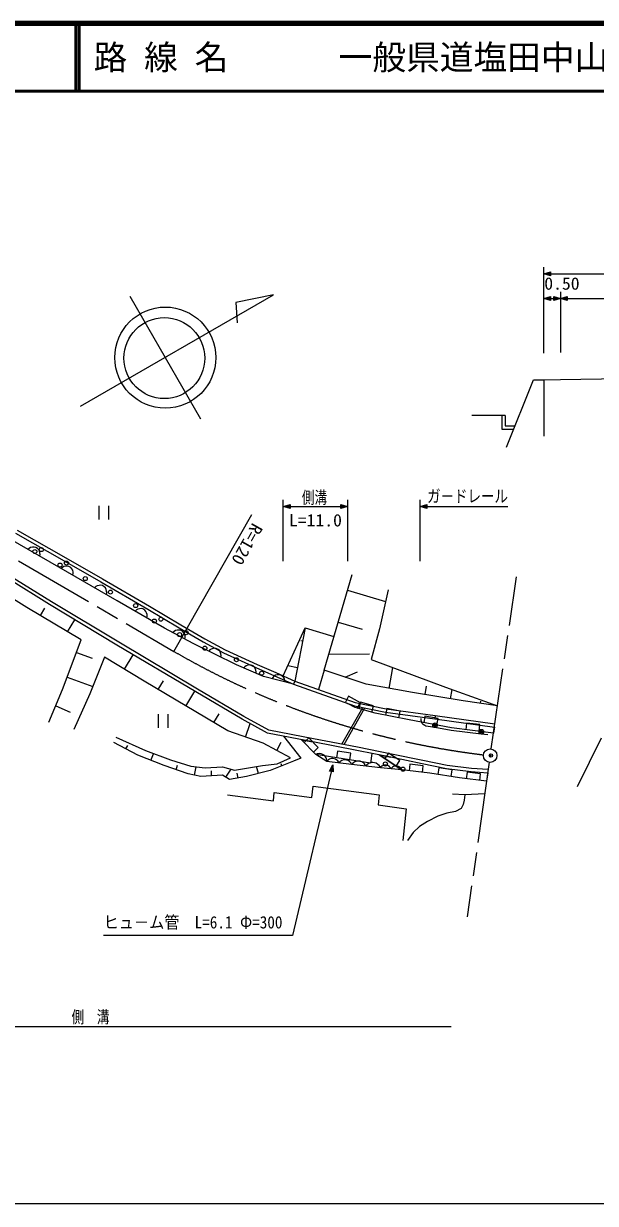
# Model space of a CAD drawing. Units: millimetres, scale not verified, with parts at other scales. Extents: x 40000 to 680000, y 20000 to 380000.
# Drawn here: x 169993 to 254824, y 205000 to 380000 of the extents above; entities that cross this region are included whole.
import ezdxf
from ezdxf.enums import TextEntityAlignment as Align

# ---------------------------------------------------------------- set-up
doc = ezdxf.new("R2010")
doc.units = ezdxf.units.MM
doc.header["$LTSCALE"] = 1000
doc.header["$PDMODE"] = 32
doc.header["$PDSIZE"] = 500
doc.linetypes.add('CHAIN', pattern=[18.5, 12, -1.5, 3.5, -1.5])
for name, color, linetype, lineweight in [('M-BGD', 7, 'Continuous', 25), ('M-BMK', 2, 'CHAIN', 13), ('M-BMK-SRVR', 3, 'Continuous', 25), ('M-STR-HTXT', 7, 'Continuous', 13), ('M-TTL', 2, 'Continuous', 140), ('M-TTL-BAND', 7, 'Continuous', 25), ('M-TTL-LINE', 7, 'Continuous', 50)]:
    doc.layers.add(name, color=color, linetype=linetype, lineweight=lineweight)
doc.layers.add('M-OTRS', color=6, linetype='Continuous')
doc.layers.add('M-TTL-TXT', color=7, linetype='Continuous')
doc.styles.add('ＭＳ ゴシック', font='')
doc.styles.get('ＭＳ ゴシック').set_extended_font_data('MS Gothic')

msp = doc.modelspace()

# ---------------------------------------------------------------- linework, layer by layer
at = {"layer": 'M-BGD'}
for p, q in [((249658, 327221), (259658, 327371)), ((241658, 317184), (245658, 327184)), ((245658, 327184), (247158, 327184)), ((247158, 327184), (249658, 327221)), ((247158, 327184), (247158, 318797)), ((241426, 321853), (236505, 321853)), ((240926, 321853), (240926, 319853)), ((241426, 321853), (241426, 320353)), ((241426, 320353), (242926, 320353)), ((240926, 319853), (242726, 319853)), ((181139, 308457), (181139, 306457)), ((182659, 306457), (182659, 308457)), ((173956, 300091), (164187, 305702)), ((169024, 304843), (176270, 300757)), ((168783, 304405), (176021, 300323)), ((170835, 302160), (170646, 301992)), ((171039, 302274), (170835, 302160)), ((171312, 302347), (171039, 302274)), ((171545, 302352), (171312, 302347)), ((171793, 302302), (171545, 302352)), ((172071, 302142), (171793, 302302)), ((172239, 301953), (172071, 302142)), ((172353, 301750), (172239, 301953)), ((172426, 301477), (172353, 301750)), ((172381, 300996), (172431, 301244)), ((172431, 301244), (172426, 301477)), ((183886, 294399), (173956, 300091)), ((175759, 299334), (175571, 299165)), ((175963, 299448), (175759, 299334)), ((176236, 299522), (175963, 299448)), ((176021, 300323), (181450, 297209)), ((176469, 299526), (176236, 299522)), ((176270, 300757), (181700, 297641)), ((176717, 299476), (176469, 299526)), ((176995, 299317), (176717, 299476)), ((177163, 299129), (176995, 299317)), ((173852, 293822), (167641, 297672)), ((174115, 294247), (167891, 298105)), ((177277, 298925), (177163, 299129)), ((177351, 298652), (177277, 298925)), ((177306, 298171), (177356, 298419)), ((177356, 298419), (177351, 298652)), ((181700, 297641), (188673, 293596)), ((214567, 284114), (218746, 298309)), ((170477, 293410), (166308, 295942)), ((180724, 296488), (180536, 296320)), ((180928, 296602), (180724, 296488)), ((181201, 296676), (180928, 296602)), ((181434, 296681), (181201, 296676)), ((181682, 296631), (181434, 296681)), ((181450, 297209), (188418, 293166)), ((181960, 296472), (181682, 296631)), ((182128, 296283), (181960, 296472)), ((182242, 296079), (182128, 296283)), ((182316, 295806), (182242, 296079)), ((182321, 295573), (182316, 295806)), ((218049, 295943), (223690, 294283)), ((224069, 296019), (222809, 290239)), ((184100, 288227), (174115, 294247)), ((182271, 295325), (182321, 295573)), ((190909, 290323), (183886, 294399)), ((178541, 288572), (170477, 293410)), ((172493, 292200), (173139, 293278)), ((183842, 287798), (173852, 293822)), ((186722, 293030), (186533, 292863)), ((186926, 293143), (186722, 293030)), ((187200, 293216), (186926, 293143)), ((187433, 293219), (187200, 293216)), ((187681, 293168), (187433, 293219)), ((187957, 293007), (187681, 293168)), ((188125, 292817), (187957, 293007)), ((188238, 292613), (188125, 292817)), ((188310, 292340), (188238, 292613)), ((188314, 292107), (188310, 292340)), ((188418, 293166), (193089, 290389)), ((188673, 293596), (193345, 290819)), ((176525, 289781), (177595, 291565)), ((188262, 291859), (188314, 292107)), ((193345, 290819), (196868, 288721)), ((216657, 291212), (220220, 290163)), ((195148, 288062), (190909, 290323)), ((192330, 289837), (192146, 289663)), ((192530, 289957), (192330, 289837)), ((192800, 290039), (192530, 289957)), ((193033, 290051), (192800, 290039)), ((193282, 290009), (193033, 290051)), ((193089, 290389), (196624, 288285)), ((193565, 289858), (193282, 290009)), ((193739, 289675), (193565, 289858)), ((193859, 289475), (193739, 289675)), ((193941, 289204), (193859, 289475)), ((193911, 288722), (193953, 288971)), ((193953, 288971), (193941, 289204)), ((208522, 283246), (211763, 290353)), ((211763, 290353), (210252, 282471)), ((211763, 290353), (216037, 289106)), ((222809, 290239), (221550, 285660)), ((175788, 281234), (178541, 288572)), ((195555, 280859), (183842, 287798)), ((195810, 281289), (184100, 288227)), ((201564, 284908), (195148, 288062)), ((196624, 288285), (199654, 286686)), ((196868, 288721), (199874, 287135)), ((197636, 287106), (197458, 286926)), ((197832, 287233), (197636, 287106)), ((198099, 287324), (197832, 287233)), ((198332, 287343), (198099, 287324)), ((198583, 287309), (198332, 287343)), ((198870, 287168), (198583, 287309)), ((199050, 286990), (198870, 287168)), ((199874, 287135), (204652, 284955)), ((211385, 288383), (211131, 288431)), ((177852, 286738), (180172, 285867)), ((182008, 286001), (179800, 280572)), ((187891, 282455), (182008, 286001)), ((184950, 284228), (186244, 286375)), ((199176, 286795), (199050, 286990)), ((199268, 286527), (199176, 286795)), ((199253, 286044), (199287, 286294)), ((199287, 286294), (199268, 286527)), ((199654, 286686), (204451, 284497)), ((215264, 286480), (221321, 286518)), ((221550, 285660), (232597, 281596)), ((205560, 283132), (201564, 284908)), ((202818, 284613), (202648, 284426)), ((203009, 284747), (202818, 284613)), ((203273, 284848), (203009, 284747)), ((203505, 284877), (203273, 284848)), ((203757, 284852), (203505, 284877)), ((204049, 284722), (203757, 284852)), ((204236, 284552), (204049, 284722)), ((204370, 284361), (204236, 284552)), ((204471, 284097), (204370, 284361)), ((204451, 284497), (207229, 283277)), ((204500, 283865), (204471, 284097)), ((204476, 283614), (204500, 283865)), ((204652, 284955), (207433, 283733)), ((207433, 283733), (210252, 282471)), ((210630, 284441), (209208, 284714)), ((214567, 284114), (213757, 281227)), ((220806, 281997), (214567, 284114)), ((217687, 283055), (219547, 283828)), ((224240, 281396), (224779, 284472)), ((176476, 283069), (180241, 281656)), ((200281, 275091), (187891, 282455)), ((189956, 281228), (190734, 282536)), ((210048, 282015), (205560, 283132)), ((206969, 283028), (206834, 282815)), ((207134, 283193), (206969, 283028)), ((207376, 283339), (207134, 283193)), ((207229, 283277), (210048, 282015)), ((207229, 283277), (210048, 282015)), ((207599, 283407), (207376, 283339)), ((207852, 283427), (207599, 283407)), ((208162, 283350), (207852, 283427)), ((208376, 283214), (208162, 283350)), ((208541, 283049), (208376, 283214)), ((208687, 282807), (208541, 283049)), ((208755, 282584), (208687, 282807)), ((208774, 282332), (208755, 282584)), ((210252, 282471), (210048, 282015)), ((210048, 282015), (219073, 278808)), ((210215, 282486), (219207, 279291)), ((227675, 280795), (220806, 281997)), ((173723, 276364), (175788, 281234)), ((179800, 280572), (177463, 275273)), ((194086, 278773), (195385, 280959)), ((202417, 276803), (195555, 280859)), ((202663, 277238), (195810, 281289)), ((218213, 280217), (217741, 279336)), ((219976, 279273), (218213, 280217)), ((235230, 279535), (227675, 280795)), ((229563, 280480), (229774, 281742)), ((232597, 281596), (240305, 278826)), ((233341, 279850), (233573, 281240)), ((174755, 278799), (176910, 277886)), ((217227, 273125), (220317, 278559)), ((217538, 273065), (220627, 278497)), ((219199, 278555), (218046, 279173)), ((218046, 279173), (219073, 278808)), ((219073, 278808), (223702, 277882)), ((222145, 277713), (219199, 278555)), ((219207, 279291), (223786, 278375)), ((219504, 278392), (219976, 279273)), ((219986, 279371), (219711, 278409)), ((221909, 278821), (219986, 279371)), ((221634, 277860), (221909, 278821)), ((223886, 278385), (223690, 277405)), ((223786, 278375), (231051, 277367)), ((225847, 277993), (223886, 278385)), ((240305, 278826), (235230, 279535)), ((237768, 279181), (237810, 279484)), ((189941, 277550), (189941, 275550)), ((191461, 275550), (191461, 277550)), ((198216, 276319), (198999, 277636)), ((206200, 274743), (202417, 276803)), ((206371, 275219), (202663, 277238)), ((227195, 276704), (222145, 277713)), ((223702, 277882), (230983, 276872)), ((225651, 277012), (225847, 277993)), ((233465, 275525), (227195, 276704)), ((228971, 276817), (228991, 276935)), ((228977, 276613), (228971, 276817)), ((229054, 276356), (228977, 276613)), ((229532, 277282), (229347, 276299)), ((231498, 276912), (229532, 277282)), ((231051, 277367), (230983, 276872)), ((230983, 276872), (239838, 275649)), ((231051, 277367), (239906, 276144)), ((231313, 275930), (231498, 276912)), ((205515, 273260), (200281, 275091)), ((202898, 274176), (203593, 276162)), ((213015, 273934), (206371, 275219)), ((229146, 276178), (229054, 276356)), ((229283, 276033), (229146, 276178)), ((229500, 275874), (229283, 276033)), ((229690, 275801), (229500, 275874)), ((230006, 275747), (229690, 275801)), ((230991, 275579), (230006, 275747)), ((233447, 275160), (230991, 275579)), ((237879, 274621), (233447, 275160)), ((239707, 274760), (233465, 275525)), ((235715, 276257), (235594, 275264)), ((237700, 276013), (235715, 276257)), ((237579, 275021), (237700, 276013)), ((239838, 275649), (239707, 274760)), ((186943, 271494), (183398, 273364)), ((183671, 274143), (188073, 272156)), ((209567, 271078), (205515, 273260)), ((212920, 273443), (206200, 274743)), ((207541, 272169), (208211, 273415)), ((208548, 274289), (211099, 271065)), ((213364, 271567), (211246, 273767)), ((211246, 273767), (212920, 273443)), ((212331, 274081), (211611, 273388)), ((213719, 272641), (212331, 274081)), ((219418, 272195), (212920, 273443)), ((219512, 272686), (213015, 273934)), ((238872, 274500), (237879, 274621)), ((185171, 272429), (185436, 272932)), ((190839, 269936), (186943, 271494)), ((188073, 272156), (191775, 270793)), ((188891, 270715), (189289, 271709)), ((212998, 271947), (213719, 272641)), ((213560, 271668), (213362, 271569)), ((214966, 270551), (213364, 271567)), ((221438, 270304), (213364, 271567)), ((213717, 271703), (213560, 271668)), ((213907, 271718), (213717, 271703)), ((214160, 271692), (213907, 271718)), ((214373, 271602), (214160, 271692)), ((214566, 271480), (214373, 271602)), ((214738, 271325), (214566, 271480)), ((214869, 271107), (214738, 271325)), ((216567, 272078), (216413, 271090)), ((218543, 271769), (216567, 272078)), ((218389, 270781), (218543, 271769)), ((224479, 271168), (219418, 272195)), ((224578, 271658), (219512, 272686)), ((221651, 271742), (221438, 270304)), ((226091, 269318), (222724, 271524)), ((222724, 271524), (226091, 269318)), ((222724, 271524), (224479, 271168)), ((224119, 271806), (223571, 270969)), ((225792, 270709), (224119, 271806)), ((229203, 270704), (224578, 271658)), ((194385, 268728), (190839, 269936)), ((191775, 270793), (194813, 269858)), ((192612, 269332), (192835, 269985)), ((194813, 269858), (196917, 269624)), ((195339, 268533), (195592, 269771)), ((196917, 269624), (199489, 269780)), ((199489, 269780), (201281, 269273)), ((201281, 269273), (205450, 269975)), ((204826, 268747), (204551, 269823)), ((205450, 269975), (207632, 270208)), ((210047, 270598), (206580, 269195)), ((207632, 270208), (209567, 271078)), ((208313, 269897), (208186, 270211)), ((211099, 271065), (210047, 270598)), ((214937, 270929), (214869, 271107)), ((214972, 270772), (214937, 270929)), ((214966, 270551), (214972, 270772)), ((218664, 270088), (214966, 270551)), ((215122, 270712), (214993, 270547)), ((215243, 270806), (215122, 270712)), ((215399, 270896), (215243, 270806)), ((215627, 270976), (215399, 270896)), ((215846, 270985), (215627, 270976)), ((216060, 270958), (215846, 270985)), ((216270, 270896), (216060, 270958)), ((216471, 270762), (216270, 270896)), ((216600, 270637), (216471, 270762)), ((216694, 270516), (216600, 270637)), ((216779, 270324), (216694, 270516)), ((216916, 270498), (216779, 270324)), ((217043, 270597), (216916, 270498)), ((217208, 270692), (217043, 270597)), ((217448, 270776), (217208, 270692)), ((217679, 270786), (217448, 270776)), ((217905, 270758), (217679, 270786)), ((218127, 270692), (217905, 270758)), ((218339, 270550), (218127, 270692)), ((218476, 270418), (218339, 270550)), ((218575, 270291), (218476, 270418)), ((218664, 270088), (218575, 270291)), ((222948, 269595), (218664, 270088)), ((218825, 270281), (218676, 270087)), ((218965, 270392), (218825, 270281)), ((219146, 270498), (218965, 270392)), ((219411, 270594), (219146, 270498)), ((219666, 270607), (219411, 270594)), ((219916, 270578), (219666, 270607)), ((220162, 270508), (219916, 270578)), ((220398, 270354), (220162, 270508)), ((220550, 270209), (220398, 270354)), ((220661, 270070), (220550, 270209)), ((220762, 269847), (220661, 270070)), ((220919, 270050), (220762, 269847)), ((221065, 270166), (220919, 270050)), ((221255, 270277), (221065, 270166)), ((221532, 270378), (221255, 270277)), ((221799, 270392), (221532, 270378)), ((222062, 270362), (221799, 270392)), ((222319, 270288), (222062, 270362)), ((222566, 270126), (222319, 270288)), ((222726, 269975), (222566, 270126)), ((222842, 269829), (222726, 269975)), ((222948, 269595), (222842, 269829)), ((223013, 269750), (222904, 269599)), ((226091, 269318), (222948, 269595)), ((223117, 269837), (223013, 269750)), ((223253, 269922), (223117, 269837)), ((223453, 270000), (223253, 269922)), ((223647, 270015), (223453, 270000)), ((223838, 269999), (223647, 270015)), ((224027, 269950), (223838, 269999)), ((224210, 269837), (224027, 269950)), ((224329, 269730), (224210, 269837)), ((224416, 269626), (224329, 269730)), ((224497, 269458), (224416, 269626)), ((229102, 270214), (224479, 271168)), ((224607, 269609), (224497, 269458)), ((224711, 269697), (224607, 269609)), ((224847, 269781), (224711, 269697)), ((225047, 269860), (224847, 269781)), ((225241, 269875), (225047, 269860)), ((225432, 269858), (225241, 269875)), ((225244, 269873), (225792, 270709)), ((225621, 269809), (225432, 269858)), ((225803, 269697), (225621, 269809)), ((225922, 269590), (225803, 269697)), ((226010, 269486), (225922, 269590)), ((227304, 270173), (227179, 269181)), ((229288, 269923), (227304, 270173)), ((232755, 269439), (229102, 270214)), ((229163, 268931), (229288, 269923)), ((232838, 269933), (229203, 270704)), ((231619, 269595), (231466, 268607)), ((233595, 269291), (231619, 269595)), ((236435, 269492), (232838, 269933)), ((196294, 268338), (194385, 268728)), ((199489, 268533), (196294, 268338)), ((197891, 268436), (197846, 269181)), ((200541, 267871), (199489, 268533)), ((200015, 268202), (200779, 269415)), ((203073, 268299), (200541, 267871)), ((201807, 268085), (201681, 268830)), ((206580, 269195), (203073, 268299)), ((226091, 269318), (226010, 269486)), ((230251, 268794), (226091, 269318)), ((234658, 268116), (230251, 268794)), ((236389, 268994), (232755, 269439)), ((233443, 268303), (233595, 269291)), ((238672, 267622), (234658, 268116)), ((235795, 268984), (235673, 267991)), ((237780, 268739), (235795, 268984)), ((238886, 268838), (236389, 268994)), ((238917, 269337), (236435, 269492)), ((237658, 267747), (237780, 268739)), ((238886, 268838), (238672, 267622)), ((212747, 265219), (212963, 266883)), ((212963, 266883), (222732, 265589)), ((200267, 265620), (207046, 264726)), ((207046, 264726), (207170, 265928)), ((207170, 265928), (212747, 265219)), ((222732, 265589), (222578, 264141)), ((235429, 265589), (233635, 265679)), ((235336, 264788), (235182, 264171)), ((235429, 265589), (235336, 264788)), ((238405, 265749), (235429, 265589)), ((222578, 264141), (226769, 263524)), ((226769, 263524), (226245, 258809)), ((232778, 262877), (231453, 262446)), ((234073, 263124), (232778, 262877)), ((234905, 263555), (234073, 263124)), ((235182, 264171), (234905, 263555)), ((228711, 260905), (227786, 260011)), ((229912, 261644), (228711, 260905)), ((231453, 262446), (229912, 261644)), ((227786, 260011), (226954, 258809))]:
    msp.add_line(p, q, dxfattribs=at)
for centre, radius in [((171665, 301691), 300), ((172622, 301979), 300), ((175403, 299685), 300), ((176361, 299974), 300), ((179142, 297679), 300), ((182880, 295674), 300), ((186619, 293668), 300), ((189400, 291374), 300), ((190358, 291662), 300), ((193139, 289368), 300), ((194096, 289657), 300), ((196878, 287362), 300), ((201574, 285645), 300), ((205312, 283640), 300), ((231050, 275924), 350), ((231050, 275924), 210), ((231050, 275924), 70), ((237922, 274968), 350), ((237922, 274968), 210), ((237922, 274968), 70), ((223664, 270176), 300), ((226272, 269406), 300)]:
    msp.add_circle(centre, radius, dxfattribs=at)
at = {"layer": 'M-BMK'}
for p, q in [((169233, 300316), (192297, 286878)), ((239361, 272412), (243117, 297924)), ((263802, 290647), (252142, 266796)), ((239074, 270433), (235796, 247499))]:
    msp.add_line(p, q, dxfattribs=at)
msp.add_arc((252495, 390686), 120000, 239.89041, 263.16891, dxfattribs=at)
at = {"layer": 'M-BMK-SRVR'}
for p, q in [((178440, 323239), (207044, 339754)), ((185747, 339582), (196247, 321396)), ((207044, 339754), (201489, 338632)), ((201489, 338632), (201664, 335636))]:
    msp.add_line(p, q, dxfattribs=at)
for centre, radius in [((191018, 330453), 7500), ((190877, 330381), 6000), ((239216, 271423), 1000), ((239216, 271423), 40)]:
    msp.add_circle(centre, radius, dxfattribs=at)
at = {"layer": 'M-OTRS'}
msp.add_point((239330, 271436), dxfattribs=at)
at = {"layer": 'M-STR-HTXT'}
for p, q in [((247158, 331137), (247158, 343880)), ((247158, 342880), (248158, 343160)), ((247438, 342880), (248118, 343080)), ((247598, 342880), (248078, 343000)), ((248078, 343000), (248078, 342760)), ((248118, 343080), (248118, 342680)), ((248158, 343160), (248158, 342600)), ((248158, 342600), (247158, 342880)), ((247158, 342880), (272158, 342880)), ((248118, 342680), (247438, 342880)), ((248078, 342760), (247598, 342880)), ((247838, 342880), (248038, 342920)), ((248038, 342840), (247838, 342880)), ((248038, 342920), (248038, 342840)), ((249658, 340219), (249658, 331232)), ((247158, 339219), (248158, 339499)), ((248158, 338939), (247158, 339219)), ((247158, 339219), (249658, 339219)), ((247438, 339219), (248118, 339419)), ((248118, 339019), (247438, 339219)), ((247598, 339219), (248078, 339339)), ((248078, 339099), (247598, 339219)), ((247838, 339219), (248038, 339259)), ((248038, 339179), (247838, 339219)), ((248038, 339259), (248038, 339179)), ((248078, 339339), (248078, 339099)), ((248118, 339419), (248118, 339019)), ((248158, 339499), (248158, 338939)), ((248658, 338939), (248658, 339499)), ((248658, 339499), (249658, 339219)), ((249658, 339219), (248658, 338939)), ((248698, 339019), (248698, 339419)), ((248698, 339419), (249378, 339219)), ((249378, 339219), (248698, 339019)), ((248738, 339099), (248738, 339339)), ((248738, 339339), (249218, 339219)), ((249218, 339219), (248738, 339099)), ((248778, 339179), (248778, 339259)), ((248778, 339259), (248978, 339219)), ((248978, 339219), (248778, 339179)), ((249658, 339219), (250658, 339499)), ((250658, 338939), (249658, 339219)), ((249658, 339219), (269658, 339219)), ((249938, 339219), (250618, 339419)), ((250618, 339019), (249938, 339219)), ((250098, 339219), (250578, 339339)), ((250578, 339099), (250098, 339219)), ((250338, 339219), (250538, 339259)), ((250538, 339179), (250338, 339219)), ((250538, 339259), (250538, 339179)), ((250578, 339339), (250578, 339099)), ((250618, 339419), (250618, 339019)), ((250658, 339499), (250658, 338939)), ((208522, 300260), (208522, 309366)), ((208522, 308366), (209522, 308646)), ((209522, 308086), (208522, 308366)), ((208522, 308366), (218046, 308366)), ((208802, 308366), (209482, 308566)), ((209482, 308166), (208802, 308366)), ((208962, 308366), (209442, 308486)), ((209442, 308246), (208962, 308366)), ((209202, 308366), (209402, 308406)), ((209402, 308326), (209202, 308366)), ((209402, 308406), (209402, 308326)), ((209442, 308486), (209442, 308246)), ((209482, 308566), (209482, 308166)), ((209522, 308646), (209522, 308086)), ((217046, 308086), (217046, 308646)), ((217046, 308646), (218046, 308366)), ((218046, 308366), (217046, 308086)), ((217086, 308166), (217086, 308566)), ((217086, 308566), (217766, 308366)), ((217766, 308366), (217086, 308166)), ((217126, 308246), (217126, 308486)), ((217126, 308486), (217606, 308366)), ((217606, 308366), (217126, 308246)), ((217166, 308326), (217166, 308406)), ((217166, 308406), (217366, 308366)), ((217366, 308366), (217166, 308326)), ((218046, 309366), (218046, 300260)), ((228833, 300260), (228833, 309366)), ((228833, 308366), (229833, 308646)), ((229833, 308086), (228833, 308366)), ((228833, 308366), (241832, 308366)), ((229113, 308366), (229793, 308566)), ((229793, 308166), (229113, 308366)), ((229273, 308366), (229753, 308486)), ((229753, 308246), (229273, 308366)), ((229513, 308366), (229713, 308406)), ((229713, 308326), (229513, 308366)), ((229713, 308406), (229713, 308326)), ((229753, 308486), (229753, 308246)), ((229793, 308566), (229793, 308166)), ((229833, 308646), (229833, 308086)), ((192297, 286878), (203868, 307178)), ((215864, 270044), (209886, 244734)), ((215362, 269135), (215864, 270044)), ((215449, 269155), (215800, 269771)), ((215536, 269176), (215763, 269616)), ((215763, 269616), (215770, 269121)), ((215800, 269771), (215838, 269064)), ((215864, 270044), (215907, 269006)), ((215907, 269006), (215362, 269135)), ((215838, 269064), (215449, 269155)), ((215770, 269121), (215536, 269176)), ((215623, 269197), (215708, 269382)), ((215701, 269178), (215623, 269197)), ((215708, 269382), (215701, 269178)), ((209886, 244734), (181869, 244734)), ((124920, 231253), (233437, 231253))]:
    msp.add_line(p, q, dxfattribs=at)
at = {"layer": 'M-TTL'}
msp.add_line((680000, 380000), (40000, 380000), dxfattribs=at)
at = {"layer": 'M-TTL-BAND'}
msp.add_line((40000, 205000), (579000, 205000), dxfattribs=at)
at = {"layer": 'M-TTL-LINE'}
for p, q in [((177750, 380000), (177750, 370000)), ((178250, 380000), (178250, 370000)), ((40000, 370000), (680000, 370000))]:
    msp.add_line(p, q, dxfattribs=at)

# ---------------------------------------------------------------- texts
at = {"layer": 'M-STR-HTXT', "style": 'ＭＳ ゴシック'}
for s, width, p in [('0.50', 1.05, (247239, 339980)), ('側溝', 0.75, (211276, 308242)), ('ガ－ドレール', 0.8, (229855, 308439)), ('L=11.0', 1.05, (209362, 304864)), ('ヒュ－ム管\u3000L=6.1 Φ=300', 0.9, (181869, 245234)), ('側\u3000溝', 0.75, (177108, 231187))]:
    msp.add_text(s, height=1833, dxfattribs=dict(at, width=width)).set_placement(p, align=Align.BOTTOM_LEFT)
at = {"layer": 'M-STR-HTXT', "style": 'ＭＳ ゴシック', "width": 1.05}
msp.add_text('R=120', height=1833, rotation=240.6, dxfattribs=at).set_placement((203484, 306335), align=Align.BOTTOM_LEFT)
at = {"layer": 'M-TTL-TXT', "style": 'ＭＳ ゴシック'}
for s, p in [('路 線 名', (180380, 375000)), ('一般県道塩田中山線', (216734, 375000))]:
    msp.add_text(s, height=3666, dxfattribs=at).set_placement(p, align=Align.MIDDLE_LEFT)

doc.saveas('drawing.dxf')
